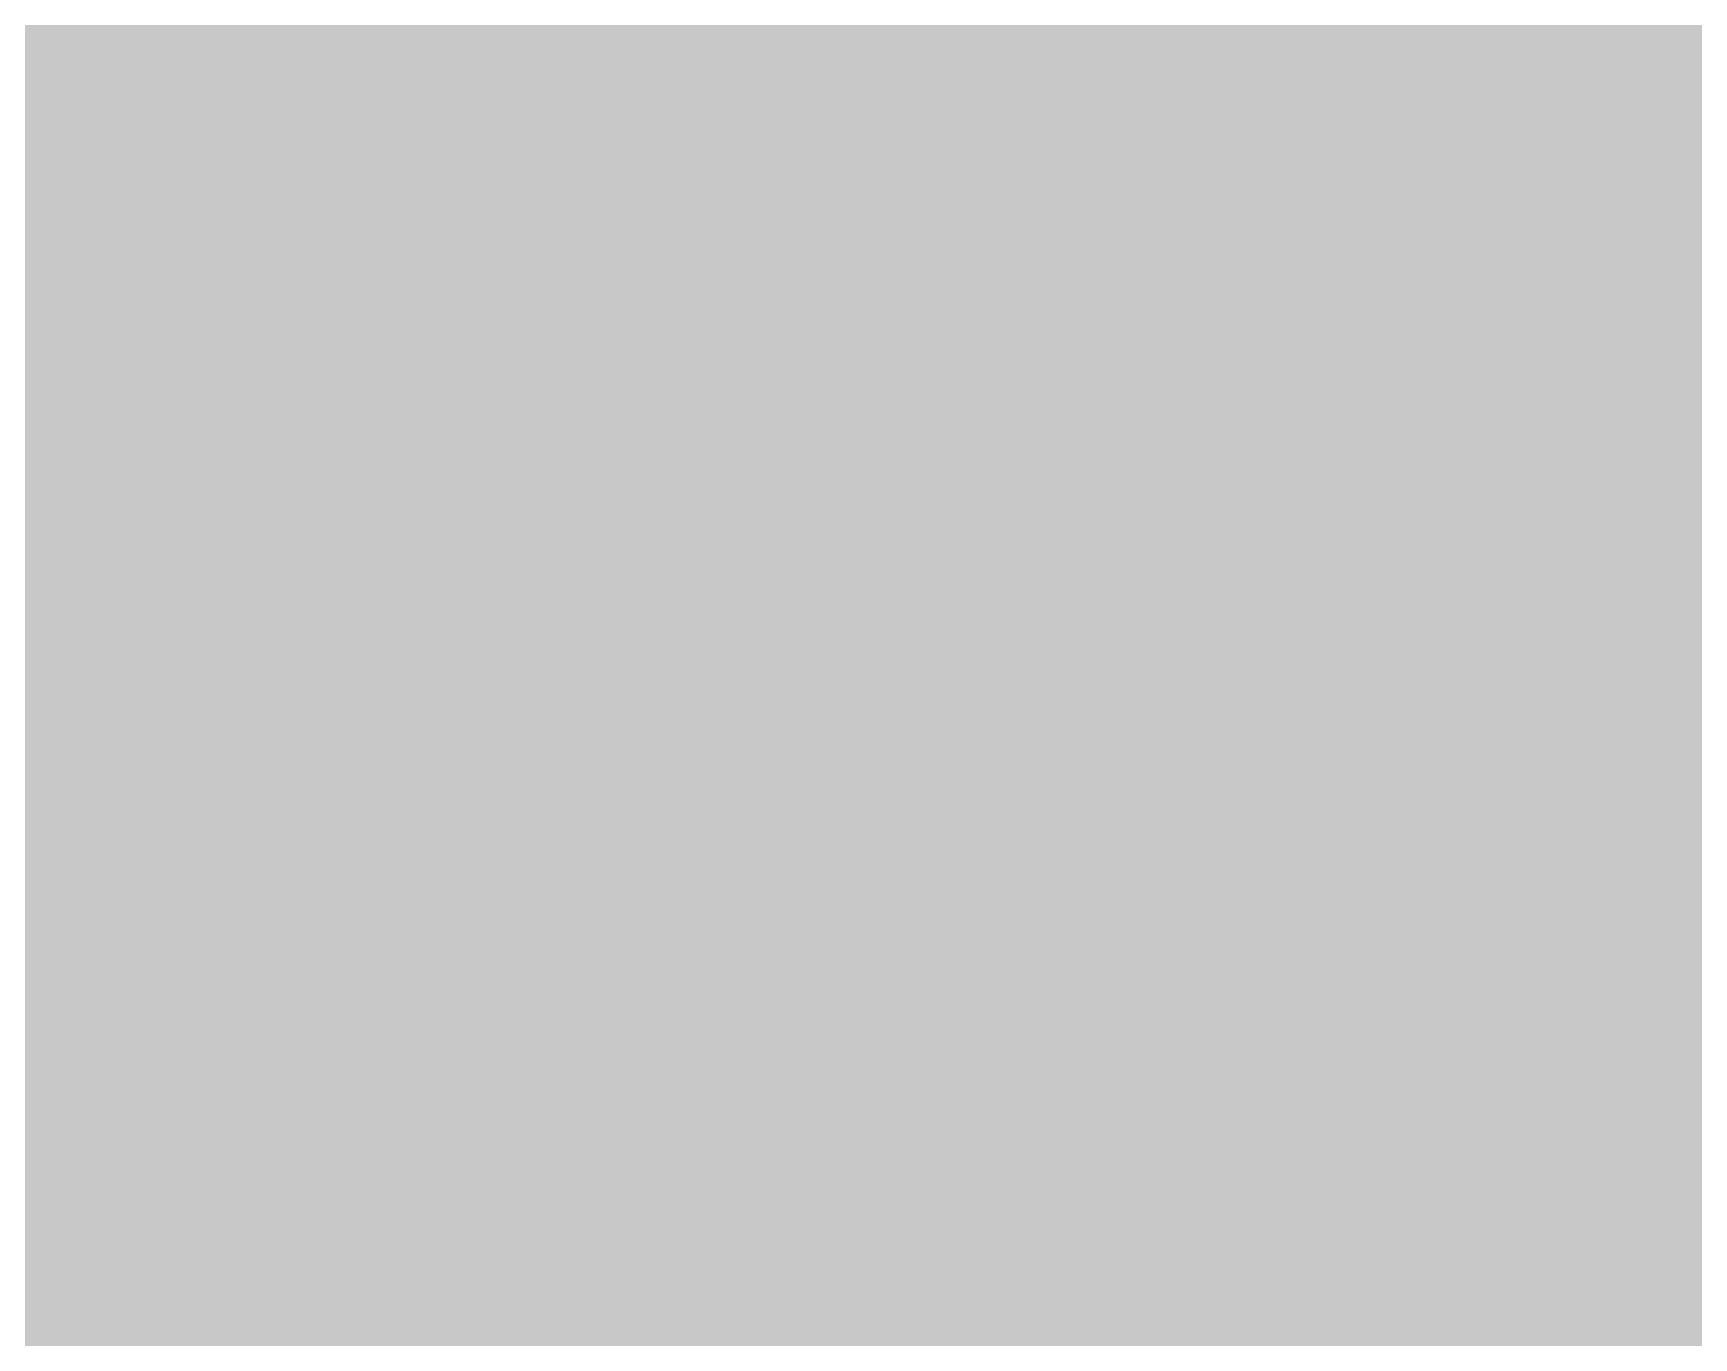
# Model space of a CAD drawing. Extents: x -121 to 151, y -197 to 34.
# Drawn here: x 10.309 to 14.601, y 3.363 to 6.733 of the extents above; entities that cross this region are included whole.
import ezdxf

# ---------------------------------------------------------------- set-up
doc = ezdxf.new("R2010")
doc.units = 0
for name, color, linetype in [('Bottom', 6, 'CONTINUOUS'), ('Bottom_Silk', 11, 'CONTINUOUS'), ('Top', 5, 'CONTINUOUS'), ('Top_Mask', 3, 'CONTINUOUS'), ('Top_Paste', 4, 'CONTINUOUS'), ('Top_Silk', 2, 'CONTINUOUS')]:
    doc.layers.add(name, color=color, linetype=linetype)

msp = doc.modelspace()

# ---------------------------------------------------------------- linework, layer by layer
at = {"layer": 'Bottom', "linetype": 'CONTINUOUS', "const_width": 0.635}
for points in [[(6.2049, 6.7642), (17.1606, 6.7642)], [(6.6811, 6.1325), (32.7082, 6.1325)], [(7.3062, 5.5008), (32.8074, 5.5008)], [(7.9412, 4.8692), (33.4226, 4.8692)], [(8.5762, 4.2375), (35.02, 4.2375)], [(9.2013, 3.6058), (33.2241, 3.6058)]]:
    msp.add_lwpolyline(points, dxfattribs=at)
at = {"layer": 'Bottom_Silk'}
for points in [[(10.5309, 6.742), (11.0643, 6.742), (10.5309, 6.7161), (11.0643, 6.7161)], [(11.318, 6.742), (12.1059, 6.742), (11.318, 6.7161), (12.1059, 6.7161)], [(13.1727, 6.742), (14.4932, 6.742), (13.1727, 6.7153), (14.4932, 6.7153)], [(10.5309, 6.7168), (11.0643, 6.7168), (10.5309, 6.6909), (11.0643, 6.6909)], [(11.318, 6.7168), (12.1059, 6.7168), (11.318, 6.6901), (12.1059, 6.6901)], [(13.1727, 6.7168), (14.4932, 6.7168), (13.1727, 6.6901), (14.4932, 6.6901)], [(10.5309, 6.6909), (11.0643, 6.6909), (10.5309, 6.665), (11.0643, 6.665)], [(10.5309, 6.6657), (11.0643, 6.6657), (10.5309, 6.6398), (11.0643, 6.6398)], [(11.318, 6.6909), (12.1059, 6.6909), (11.318, 6.665), (12.1059, 6.665)], [(11.318, 6.6657), (12.1059, 6.6657), (11.318, 6.6398), (12.1059, 6.6398)], [(13.1727, 6.6909), (14.4932, 6.6909), (13.1727, 6.665), (14.4932, 6.665)], [(13.1727, 6.6657), (14.4932, 6.6657), (13.1727, 6.639), (14.4932, 6.639)], [(9.9723, 6.6146), (10.3274, 6.6146), (9.9723, 6.5895), (10.3274, 6.5895)], [(10.5057, 6.6146), (11.1153, 6.6146), (10.5057, 6.5887), (11.1153, 6.5887)], [(10.5309, 6.6406), (11.0643, 6.6406), (10.5309, 6.6146), (11.0643, 6.6146)], [(11.2929, 6.6146), (12.1562, 6.6146), (11.2929, 6.5887), (12.1562, 6.5887)], [(11.318, 6.6406), (12.1059, 6.6406), (11.318, 6.6139), (12.1059, 6.6139)], [(13.1727, 6.6406), (14.4932, 6.6406), (13.1727, 6.6139), (14.4932, 6.6139)], [(13.223, 6.6146), (14.4932, 6.6146), (13.223, 6.5887), (14.4932, 6.5887)], [(9.4389, 6.5895), (10.5819, 6.5895), (9.4389, 6.5635), (10.5819, 6.5635)], [(10.7595, 6.5895), (11.3691, 6.5895), (10.7595, 6.5635), (11.3691, 6.5635)], [(11.5466, 6.5895), (11.9025, 6.5895), (11.5466, 6.5635), (11.9025, 6.5635)], [(12.08, 6.5895), (12.8679, 6.5895), (12.08, 6.5635), (12.8679, 6.5635)], [(13.4013, 6.5895), (14.4932, 6.5895), (13.4013, 6.5635), (14.4932, 6.5635)], [(9.4641, 6.5643), (10.556, 6.5643), (9.4641, 6.5376), (10.556, 6.5376)], [(9.4892, 6.5384), (10.5309, 6.5384), (9.4892, 6.5124), (10.5309, 6.5124)], [(10.7846, 6.5643), (11.3439, 6.5643), (10.7846, 6.5384), (11.3439, 6.5384)], [(10.8105, 6.5384), (11.318, 6.5384), (10.8105, 6.5132), (11.318, 6.5132)], [(11.5725, 6.5643), (11.8773, 6.5643), (11.5725, 6.5384), (11.8773, 6.5384)], [(11.5977, 6.5384), (11.8514, 6.5384), (11.5977, 6.5132), (11.8514, 6.5132)], [(12.08, 6.5643), (12.8931, 6.5643), (12.08, 6.5384), (12.8931, 6.5384)], [(12.1059, 6.5384), (12.9182, 6.5384), (12.1059, 6.5124), (12.9182, 6.5124)], [(13.4013, 6.5643), (14.4932, 6.5643), (13.4013, 6.5376), (14.4932, 6.5376)], [(13.4265, 6.5384), (14.4932, 6.5384), (13.4265, 6.5124), (14.4932, 6.5124)], [(9.4892, 6.5132), (10.5309, 6.5132), (9.4892, 6.4873), (10.5309, 6.4873)], [(9.4892, 6.488), (10.5309, 6.488), (9.4892, 6.4613), (10.5309, 6.4613)], [(10.8105, 6.5132), (11.318, 6.5132), (10.8105, 6.4873), (11.318, 6.4873)], [(10.8105, 6.488), (11.318, 6.488), (10.8105, 6.4621), (11.318, 6.4621)], [(11.5977, 6.5132), (11.8514, 6.5132), (11.5977, 6.488), (11.8514, 6.488)], [(11.5977, 6.488), (11.8514, 6.488), (11.5977, 6.4621), (11.8514, 6.4621)], [(12.1059, 6.5132), (12.9182, 6.5132), (12.1059, 6.4873), (12.9182, 6.4873)], [(12.1059, 6.488), (12.9182, 6.488), (12.1059, 6.4621), (12.9182, 6.4621)], [(13.4265, 6.5132), (14.4932, 6.5132), (13.4265, 6.4873), (14.4932, 6.4873)], [(13.4265, 6.488), (14.4932, 6.488), (13.4265, 6.4613), (14.4932, 6.4613)], [(9.4892, 6.4621), (10.5309, 6.4621), (9.4892, 6.4362), (10.5309, 6.4362)], [(9.4892, 6.4369), (10.5309, 6.4369), (9.4892, 6.411), (10.5309, 6.411)], [(10.8105, 6.4621), (11.318, 6.4621), (10.8105, 6.4369), (11.318, 6.4369)], [(10.8105, 6.4369), (11.318, 6.4369), (10.8105, 6.411), (11.318, 6.411)], [(11.5977, 6.4621), (11.8514, 6.4621), (11.5977, 6.4369), (11.8514, 6.4369)], [(11.5977, 6.4369), (11.8514, 6.4369), (11.5977, 6.4118), (11.8514, 6.4118)], [(12.1059, 6.4621), (12.9182, 6.4621), (12.1059, 6.4362), (12.9182, 6.4362)], [(12.1059, 6.4369), (12.9182, 6.4369), (12.1059, 6.411), (12.9182, 6.411)], [(13.4265, 6.4621), (14.4932, 6.4621), (13.4265, 6.4362), (14.4932, 6.4362)], [(13.4265, 6.4369), (14.4932, 6.4369), (13.4265, 6.411), (14.4932, 6.411)], [(9.4892, 6.4118), (10.5309, 6.4118), (9.4892, 6.3851), (10.5309, 6.3851)], [(10.8105, 6.4118), (11.318, 6.4118), (10.8105, 6.3859), (11.318, 6.3859)], [(11.5977, 6.4118), (11.8514, 6.4118), (11.5977, 6.3859), (11.8514, 6.3859)], [(12.1059, 6.4118), (12.9182, 6.4118), (12.1059, 6.3859), (12.9182, 6.3859)], [(13.4265, 6.4118), (14.4932, 6.4118), (13.4265, 6.3851), (14.4932, 6.3851)], [(9.4892, 6.3866), (10.5309, 6.3866), (9.4892, 6.3599), (10.5309, 6.3599)], [(9.5151, 6.3607), (10.556, 6.3607), (9.5151, 6.3348), (10.556, 6.3348)], [(10.7846, 6.3607), (11.3439, 6.3607), (10.7846, 6.3348), (11.3439, 6.3348)], [(10.8105, 6.3866), (11.318, 6.3866), (10.8105, 6.3607), (11.318, 6.3607)], [(11.5725, 6.3607), (11.8263, 6.3607), (11.5725, 6.3355), (11.8263, 6.3355)], [(11.5977, 6.3866), (11.8514, 6.3866), (11.5977, 6.3607), (11.8514, 6.3607)], [(12.1059, 6.3866), (12.9182, 6.3866), (12.1059, 6.3599), (12.9182, 6.3599)], [(12.1311, 6.3607), (12.9182, 6.3607), (12.1311, 6.3348), (12.9182, 6.3348)], [(13.4265, 6.3866), (14.4932, 6.3866), (13.4265, 6.3599), (14.4932, 6.3599)], [(13.4516, 6.3607), (14.4932, 6.3607), (13.4516, 6.3348), (14.4932, 6.3348)], [(9.5403, 6.3355), (10.5819, 6.3355), (9.5403, 6.3096), (10.5819, 6.3096)], [(10.5057, 6.3104), (10.8608, 6.3104), (10.5057, 6.2844), (10.8608, 6.2844)], [(10.7595, 6.3355), (11.3691, 6.3355), (10.7595, 6.3096), (11.3691, 6.3096)], [(11.2929, 6.3104), (11.6487, 6.3104), (11.2929, 6.2844), (11.6487, 6.2844)], [(11.5466, 6.3355), (11.8011, 6.3355), (11.5466, 6.3096), (11.8011, 6.3096)], [(12.1562, 6.3355), (12.9441, 6.3355), (12.1562, 6.3096), (12.9441, 6.3096)], [(12.3345, 6.3104), (12.6896, 6.3104), (12.3345, 6.2844), (12.6896, 6.2844)], [(12.8679, 6.3104), (13.1217, 6.3104), (12.8679, 6.2844), (13.1217, 6.2844)], [(13.4775, 6.3355), (14.4932, 6.3355), (13.4775, 6.3096), (14.4932, 6.3096)], [(13.9088, 6.3104), (14.4932, 6.3104), (13.9088, 6.2844), (14.4932, 6.2844)], [(10.5309, 6.2844), (10.8357, 6.2844), (10.5309, 6.2593), (10.8357, 6.2593)], [(11.2929, 6.2844), (11.6228, 6.2844), (11.2929, 6.2593), (11.6228, 6.2593)], [(12.3848, 6.2844), (12.6393, 6.2844), (12.3848, 6.2593), (12.6393, 6.2593)], [(12.9182, 6.2844), (13.1727, 6.2844), (12.9182, 6.2593), (13.1727, 6.2593)], [(13.9599, 6.2844), (14.4932, 6.2844), (13.9599, 6.2585), (14.4932, 6.2585)], [(10.5309, 6.2593), (10.8105, 6.2593), (10.5309, 6.2333), (10.8105, 6.2333)], [(10.5309, 6.2341), (10.8105, 6.2341), (10.5309, 6.2082), (10.8105, 6.2082)], [(11.318, 6.2593), (11.5977, 6.2593), (11.318, 6.2333), (11.5977, 6.2333)], [(11.318, 6.2341), (11.5977, 6.2341), (11.318, 6.2082), (11.5977, 6.2082)], [(12.3848, 6.2593), (12.6393, 6.2593), (12.3848, 6.2333), (12.6393, 6.2333)], [(12.3848, 6.2341), (12.6393, 6.2341), (12.3848, 6.2082), (12.6393, 6.2082)], [(12.9182, 6.2593), (13.1727, 6.2593), (12.9182, 6.2333), (13.1727, 6.2333)], [(12.9182, 6.2341), (13.1727, 6.2341), (12.9182, 6.2082), (13.1727, 6.2082)], [(13.9599, 6.2593), (14.4932, 6.2593), (13.9599, 6.2333), (14.4932, 6.2333)], [(13.9599, 6.2341), (14.4932, 6.2341), (13.9599, 6.2082), (14.4932, 6.2082)], [(10.5309, 6.2082), (10.8105, 6.2082), (10.5309, 6.183), (10.8105, 6.183)], [(10.5309, 6.183), (10.8105, 6.183), (10.5309, 6.1571), (10.8105, 6.1571)], [(11.318, 6.2082), (11.5977, 6.2082), (11.318, 6.183), (11.5977, 6.183)], [(11.318, 6.183), (11.5977, 6.183), (11.318, 6.1571), (11.5977, 6.1571)], [(12.3848, 6.2082), (12.6393, 6.2082), (12.3848, 6.183), (12.6393, 6.183)], [(12.3848, 6.183), (12.6393, 6.183), (12.3848, 6.1578), (12.6393, 6.1578)], [(12.9182, 6.2082), (13.1727, 6.2082), (12.9182, 6.183), (13.1727, 6.183)], [(12.9182, 6.183), (13.1727, 6.183), (12.9182, 6.1578), (13.1727, 6.1578)], [(13.9599, 6.2082), (14.4932, 6.2082), (13.9599, 6.183), (14.4932, 6.183)], [(13.9599, 6.183), (14.4932, 6.183), (13.9599, 6.1571), (14.4932, 6.1571)], [(10.5309, 6.1578), (10.8105, 6.1578), (10.5309, 6.1319), (10.8105, 6.1319)], [(11.318, 6.1578), (11.5977, 6.1578), (11.318, 6.1319), (11.5977, 6.1319)], [(12.3848, 6.1578), (12.6393, 6.1578), (12.3848, 6.1319), (12.6393, 6.1319)], [(12.9182, 6.1578), (13.1727, 6.1578), (12.9182, 6.1319), (13.1727, 6.1319)], [(13.9599, 6.1578), (14.4932, 6.1578), (13.9599, 6.1319), (14.4932, 6.1319)], [(10.5057, 6.1067), (10.8357, 6.1067), (10.5057, 6.0816), (10.8357, 6.0816)], [(10.5309, 6.1319), (10.8105, 6.1319), (10.5309, 6.1067), (10.8105, 6.1067)], [(11.2929, 6.1067), (11.5725, 6.1067), (11.2929, 6.0816), (11.5725, 6.0816)], [(11.318, 6.1319), (11.5977, 6.1319), (11.318, 6.1067), (11.5977, 6.1067)], [(12.3597, 6.1067), (12.6645, 6.1067), (12.3597, 6.0816), (12.6645, 6.0816)], [(12.3848, 6.1319), (12.6393, 6.1319), (12.3848, 6.1067), (12.6393, 6.1067)], [(12.8931, 6.1067), (13.1979, 6.1067), (12.8931, 6.0816), (13.1979, 6.0816)], [(12.9182, 6.1319), (13.1727, 6.1319), (12.9182, 6.1067), (13.1727, 6.1067)], [(13.9347, 6.1067), (14.4932, 6.1067), (13.9347, 6.0808), (14.4932, 6.0808)], [(13.9599, 6.1319), (14.4932, 6.1319), (13.9599, 6.1067), (14.4932, 6.1067)], [(10.3274, 6.0564), (10.5819, 6.0564), (10.3274, 6.0305), (10.5819, 6.0305)], [(10.5057, 6.0816), (10.8357, 6.0816), (10.5057, 6.0556), (10.8357, 6.0556)], [(10.7595, 6.0564), (11.3691, 6.0564), (10.7595, 6.0305), (11.3691, 6.0305)], [(11.2929, 6.0816), (11.5466, 6.0816), (11.2929, 6.0556), (11.5466, 6.0556)], [(11.9025, 6.0564), (14.4932, 6.0564), (11.9025, 6.029), (14.4932, 6.029)], [(12.3345, 6.0816), (12.6896, 6.0816), (12.3345, 6.0556), (12.6896, 6.0556)], [(12.8679, 6.0816), (13.223, 6.0816), (12.8679, 6.0556), (13.223, 6.0556)], [(13.9088, 6.0816), (14.4932, 6.0816), (13.9088, 6.0556), (14.4932, 6.0556)], [(10.3023, 6.0305), (10.556, 6.0305), (10.3023, 6.0053), (10.556, 6.0053)], [(10.7846, 6.0305), (11.3439, 6.0305), (10.7846, 6.0045), (11.3439, 6.0045)], [(11.8773, 6.0305), (14.4932, 6.0305), (11.8773, 6.003), (14.4932, 6.003)], [(10.2771, 6.0053), (10.5309, 6.0053), (10.2771, 5.9794), (10.5309, 5.9794)], [(10.2771, 5.9801), (10.5309, 5.9801), (10.2771, 5.9542), (10.5309, 5.9542)], [(10.8105, 6.0053), (11.318, 6.0053), (10.8105, 5.9794), (11.318, 5.9794)], [(10.8105, 5.9801), (11.318, 5.9801), (10.8105, 5.9542), (11.318, 5.9542)], [(11.8514, 6.0053), (14.4932, 6.0053), (11.8514, 5.9779), (14.4932, 5.9779)], [(11.8514, 5.9801), (14.4932, 5.9801), (11.8514, 5.9527), (14.4932, 5.9527)], [(10.2771, 5.9542), (10.5309, 5.9542), (10.2771, 5.929), (10.5309, 5.929)], [(10.2771, 5.929), (10.5309, 5.929), (10.2771, 5.9031), (10.5309, 5.9031)], [(10.8105, 5.9542), (11.318, 5.9542), (10.8105, 5.9283), (11.318, 5.9283)], [(10.8105, 5.929), (11.318, 5.929), (10.8105, 5.9031), (11.318, 5.9031)], [(11.8514, 5.9542), (14.4932, 5.9542), (11.8514, 5.9268), (14.4932, 5.9268)], [(11.8514, 5.929), (14.4932, 5.929), (11.8514, 5.9016), (14.4932, 5.9016)], [(10.2771, 5.9039), (10.5309, 5.9039), (10.2771, 5.878), (10.5309, 5.878)], [(10.8105, 5.9039), (11.318, 5.9039), (10.8105, 5.878), (11.318, 5.878)], [(11.8514, 5.9039), (14.4932, 5.9039), (11.8514, 5.8764), (14.4932, 5.8764)], [(10.2771, 5.878), (10.5309, 5.878), (10.2771, 5.8528), (10.5309, 5.8528)], [(10.2771, 5.8528), (10.5309, 5.8528), (10.2771, 5.8276), (10.5309, 5.8276)], [(10.8105, 5.878), (11.318, 5.878), (10.8105, 5.8528), (11.318, 5.8528)], [(10.8357, 5.8528), (11.318, 5.8528), (10.8357, 5.8269), (11.318, 5.8269)], [(11.8514, 5.878), (14.4932, 5.878), (11.8514, 5.8505), (14.4932, 5.8505)], [(11.8514, 5.8528), (14.4932, 5.8528), (11.8514, 5.8253), (14.4932, 5.8253)], [(10.3274, 5.8276), (10.5057, 5.8276), (10.3274, 5.8017), (10.5057, 5.8017)], [(10.8608, 5.8276), (11.318, 5.8276), (10.8608, 5.8017), (11.318, 5.8017)], [(11.0132, 5.8017), (11.318, 5.8017), (11.0132, 5.7765), (11.318, 5.7765)], [(11.8514, 5.8276), (14.4932, 5.8276), (11.8514, 5.8002), (14.4932, 5.8002)], [(11.8514, 5.8017), (12.1562, 5.8017), (11.8514, 5.7765), (12.1562, 5.7765)], [(13.9088, 5.8017), (14.4932, 5.8017), (13.9088, 5.7765), (14.4932, 5.7765)], [(11.0391, 5.7765), (11.318, 5.7765), (11.0391, 5.7514), (11.318, 5.7514)], [(11.0643, 5.7514), (11.318, 5.7514), (11.0643, 5.7254), (11.318, 5.7254)], [(11.8514, 5.7765), (12.1311, 5.7765), (11.8514, 5.7514), (12.1311, 5.7514)], [(11.8514, 5.7514), (12.1059, 5.7514), (11.8514, 5.7254), (12.1059, 5.7254)], [(13.9347, 5.7765), (14.4932, 5.7765), (13.9347, 5.7506), (14.4932, 5.7506)], [(13.9599, 5.7514), (14.4932, 5.7514), (13.9599, 5.7254), (14.4932, 5.7254)], [(11.0643, 5.7262), (11.318, 5.7262), (11.0643, 5.7003), (11.318, 5.7003)], [(11.8514, 5.7262), (12.1059, 5.7262), (11.8514, 5.7003), (12.1059, 5.7003)], [(13.9599, 5.7262), (14.4932, 5.7262), (13.9599, 5.7003), (14.4932, 5.7003)], [(11.0643, 5.7003), (11.318, 5.7003), (11.0643, 5.6751), (11.318, 5.6751)], [(11.0643, 5.6751), (11.318, 5.6751), (11.0643, 5.6492), (11.318, 5.6492)], [(11.8514, 5.7003), (12.1059, 5.7003), (11.8514, 5.6751), (12.1059, 5.6751)], [(11.8514, 5.6751), (12.1059, 5.6751), (11.8514, 5.6492), (12.1059, 5.6492)], [(13.9599, 5.7003), (14.4932, 5.7003), (13.9599, 5.6743), (14.4932, 5.6743)], [(13.9599, 5.6751), (14.4932, 5.6751), (13.9599, 5.6492), (14.4932, 5.6492)], [(11.0643, 5.6499), (11.318, 5.6499), (11.0643, 5.624), (11.318, 5.624)], [(11.0643, 5.624), (11.318, 5.624), (11.0643, 5.5988), (11.318, 5.5988)], [(11.8514, 5.6499), (12.1059, 5.6499), (11.8514, 5.624), (12.1059, 5.624)], [(11.8514, 5.624), (12.1059, 5.624), (11.8514, 5.5988), (12.1059, 5.5988)], [(13.9599, 5.6499), (14.4932, 5.6499), (13.9599, 5.624), (14.4932, 5.624)], [(13.9599, 5.624), (14.4932, 5.624), (13.9599, 5.5981), (14.4932, 5.5981)], [(11.0643, 5.5988), (11.318, 5.5988), (11.0643, 5.5729), (11.318, 5.5729)], [(11.8514, 5.5988), (12.1059, 5.5988), (11.8514, 5.5729), (12.1059, 5.5729)], [(13.9599, 5.5988), (14.4932, 5.5988), (13.9599, 5.5729), (14.4932, 5.5729)], [(11.0894, 5.5737), (11.3439, 5.5737), (11.0894, 5.5477), (11.3439, 5.5477)], [(11.1153, 5.5477), (11.3691, 5.5477), (11.1153, 5.5226), (11.3691, 5.5226)], [(11.8011, 5.5477), (12.1059, 5.5477), (11.8011, 5.5226), (12.1059, 5.5226)], [(11.8263, 5.5737), (12.1059, 5.5737), (11.8263, 5.5477), (12.1059, 5.5477)], [(13.9599, 5.5737), (14.4932, 5.5737), (13.9599, 5.5477), (14.4932, 5.5477)], [(13.9599, 5.5477), (14.4932, 5.5477), (13.9599, 5.5226), (14.4932, 5.5226)], [(10.5309, 5.4974), (10.8105, 5.4974), (10.5309, 5.4715), (10.8105, 5.4715)], [(10.5819, 5.5226), (10.7595, 5.5226), (10.5819, 5.4974), (10.7595, 5.4974)], [(11.2677, 5.5226), (12.1059, 5.5226), (11.2677, 5.4967), (12.1059, 5.4967)], [(11.2929, 5.4974), (12.1059, 5.4974), (11.2929, 5.4715), (12.1059, 5.4715)], [(12.4107, 5.4974), (13.6802, 5.4974), (12.4107, 5.4707), (13.6802, 5.4707)], [(12.4359, 5.5226), (13.6551, 5.5226), (12.4359, 5.4967), (13.6551, 5.4967)], [(13.9599, 5.5226), (14.4932, 5.5226), (13.9599, 5.4967), (14.4932, 5.4967)], [(13.9599, 5.4974), (14.4932, 5.4974), (13.9599, 5.4715), (14.4932, 5.4715)], [(10.5309, 5.4722), (10.8105, 5.4722), (10.5309, 5.4463), (10.8105, 5.4463)], [(11.318, 5.4722), (12.1059, 5.4722), (11.318, 5.4456), (12.1059, 5.4456)], [(12.3848, 5.4722), (13.7061, 5.4722), (12.3848, 5.4456), (13.7061, 5.4456)], [(13.9599, 5.4722), (14.4932, 5.4722), (13.9599, 5.4463), (14.4932, 5.4463)], [(10.5309, 5.4463), (10.8105, 5.4463), (10.5309, 5.4212), (10.8105, 5.4212)], [(10.5309, 5.4212), (10.8105, 5.4212), (10.5309, 5.3952), (10.8105, 5.3952)], [(11.318, 5.4463), (12.1059, 5.4463), (11.318, 5.4204), (12.1059, 5.4204)], [(11.318, 5.4212), (12.1059, 5.4212), (11.318, 5.3952), (12.1059, 5.3952)], [(12.3848, 5.4463), (13.7061, 5.4463), (12.3848, 5.4204), (13.7061, 5.4204)], [(12.3848, 5.4212), (13.7061, 5.4212), (12.3848, 5.3945), (13.7061, 5.3945)], [(13.9599, 5.4463), (14.4932, 5.4463), (13.9599, 5.4204), (14.4932, 5.4204)], [(13.9599, 5.4212), (14.4932, 5.4212), (13.9599, 5.3952), (14.4932, 5.3952)], [(10.5309, 5.396), (10.8105, 5.396), (10.5309, 5.3701), (10.8105, 5.3701)], [(10.5309, 5.3701), (10.8105, 5.3701), (10.5309, 5.3449), (10.8105, 5.3449)], [(11.318, 5.396), (12.1059, 5.396), (11.318, 5.3693), (12.1059, 5.3693)], [(11.318, 5.3701), (12.1059, 5.3701), (11.318, 5.3441), (12.1059, 5.3441)], [(12.3848, 5.396), (13.7061, 5.396), (12.3848, 5.3693), (13.7061, 5.3693)], [(12.3848, 5.3701), (13.7061, 5.3701), (12.3848, 5.3441), (13.7061, 5.3441)], [(13.9599, 5.396), (14.4932, 5.396), (13.9599, 5.3701), (14.4932, 5.3701)], [(13.9599, 5.3701), (14.4932, 5.3701), (13.9599, 5.3441), (14.4932, 5.3441)], [(10.5309, 5.3449), (10.8105, 5.3449), (10.5309, 5.319), (10.8105, 5.319)], [(11.318, 5.3449), (12.1059, 5.3449), (11.318, 5.319), (12.1059, 5.319)], [(12.3848, 5.3449), (13.7061, 5.3449), (12.3848, 5.3182), (13.7061, 5.3182)], [(13.9599, 5.3449), (14.4932, 5.3449), (13.9599, 5.319), (14.4932, 5.319)], [(10.5309, 5.3197), (10.8357, 5.3197), (10.5309, 5.2938), (10.8357, 5.2938)], [(10.5819, 5.2938), (10.8608, 5.2938), (10.5819, 5.2686), (10.8608, 5.2686)], [(11.2929, 5.2938), (12.1059, 5.2938), (11.2929, 5.2679), (12.1059, 5.2679)], [(11.318, 5.3197), (12.1059, 5.3197), (11.318, 5.2938), (12.1059, 5.2938)], [(12.3848, 5.3197), (13.7061, 5.3197), (12.3848, 5.293), (13.7061, 5.293)], [(12.3848, 5.2938), (13.7061, 5.2938), (12.3848, 5.2679), (13.7061, 5.2679)], [(13.9599, 5.3197), (14.4932, 5.3197), (13.9599, 5.2938), (14.4932, 5.2938)], [(13.9599, 5.2938), (14.4932, 5.2938), (13.9599, 5.2679), (14.4932, 5.2679)], [(10.7595, 5.2686), (11.3691, 5.2686), (10.7595, 5.2427), (11.3691, 5.2427)], [(10.7846, 5.2435), (11.3439, 5.2435), (10.7846, 5.2175), (11.3439, 5.2175)], [(11.8011, 5.2686), (12.1059, 5.2686), (11.8011, 5.2427), (12.1059, 5.2427)], [(11.8263, 5.2435), (12.1059, 5.2435), (11.8263, 5.2175), (12.1059, 5.2175)], [(12.3848, 5.2686), (12.6896, 5.2686), (12.3848, 5.2427), (12.6896, 5.2427)], [(12.3848, 5.2435), (12.6645, 5.2435), (12.3848, 5.2175), (12.6645, 5.2175)], [(13.4013, 5.2686), (13.7061, 5.2686), (13.4013, 5.2427), (13.7061, 5.2427)], [(13.4013, 5.2435), (13.7061, 5.2435), (13.4013, 5.2175), (13.7061, 5.2175)], [(13.9599, 5.2686), (14.4932, 5.2686), (13.9599, 5.2427), (14.4932, 5.2427)], [(13.9599, 5.2435), (14.4932, 5.2435), (13.9599, 5.2175), (14.4932, 5.2175)], [(10.8105, 5.2175), (11.318, 5.2175), (10.8105, 5.1924), (11.318, 5.1924)], [(10.8105, 5.1924), (11.318, 5.1924), (10.8105, 5.1664), (11.318, 5.1664)], [(11.8514, 5.2175), (12.1059, 5.2175), (11.8514, 5.1924), (12.1059, 5.1924)], [(11.8514, 5.1924), (12.1059, 5.1924), (11.8514, 5.1672), (12.1059, 5.1672)], [(12.3848, 5.2175), (12.6393, 5.2175), (12.3848, 5.1924), (12.6393, 5.1924)], [(12.3848, 5.1924), (12.6393, 5.1924), (12.3848, 5.1672), (12.6393, 5.1672)], [(13.4265, 5.2175), (13.7061, 5.2175), (13.4265, 5.1924), (13.7061, 5.1924)], [(13.4265, 5.1924), (13.7061, 5.1924), (13.4265, 5.1672), (13.7061, 5.1672)], [(13.9599, 5.2175), (14.4932, 5.2175), (13.9599, 5.1924), (14.4932, 5.1924)], [(13.9599, 5.1924), (14.4932, 5.1924), (13.9599, 5.1664), (14.4932, 5.1664)], [(10.8105, 5.1672), (11.318, 5.1672), (10.8105, 5.1413), (11.318, 5.1413)], [(11.8514, 5.1672), (12.1059, 5.1672), (11.8514, 5.1413), (12.1059, 5.1413)], [(12.3848, 5.1672), (12.6393, 5.1672), (12.3848, 5.1413), (12.6393, 5.1413)], [(13.4265, 5.1672), (13.7061, 5.1672), (13.4265, 5.1413), (13.7061, 5.1413)], [(13.9599, 5.1672), (14.4932, 5.1672), (13.9599, 5.1413), (14.4932, 5.1413)], [(10.8105, 5.142), (11.318, 5.142), (10.8105, 5.1161), (11.318, 5.1161)], [(10.8105, 5.1161), (11.318, 5.1161), (10.8105, 5.0902), (11.318, 5.0902)], [(11.8514, 5.142), (12.1059, 5.142), (11.8514, 5.1161), (12.1059, 5.1161)], [(11.8514, 5.1161), (12.1059, 5.1161), (11.8514, 5.0909), (12.1059, 5.0909)], [(12.3848, 5.142), (12.6393, 5.142), (12.3848, 5.1161), (12.6393, 5.1161)], [(12.3848, 5.1161), (12.6393, 5.1161), (12.3848, 5.0909), (12.6393, 5.0909)], [(13.4265, 5.142), (13.7061, 5.142), (13.4265, 5.1161), (13.7061, 5.1161)], [(13.4265, 5.1161), (13.7061, 5.1161), (13.4265, 5.0909), (13.7061, 5.0909)], [(13.9599, 5.142), (14.4932, 5.142), (13.9599, 5.1161), (14.4932, 5.1161)], [(13.9599, 5.1161), (14.4932, 5.1161), (13.9599, 5.0902), (14.4932, 5.0902)], [(10.8105, 5.0909), (11.318, 5.0909), (10.8105, 5.065), (11.318, 5.065)], [(10.8105, 5.0658), (11.318, 5.0658), (10.8105, 5.0398), (11.318, 5.0398)], [(11.8514, 5.0909), (12.1059, 5.0909), (11.8514, 5.065), (12.1059, 5.065)], [(11.8514, 5.0658), (12.1059, 5.0658), (11.8514, 5.0398), (12.1059, 5.0398)], [(12.3848, 5.0909), (12.6393, 5.0909), (12.3848, 5.065), (12.6393, 5.065)], [(12.3848, 5.0658), (12.6393, 5.0658), (12.3848, 5.0398), (12.6393, 5.0398)], [(13.4265, 5.0909), (13.7061, 5.0909), (13.4265, 5.065), (13.7061, 5.065)], [(13.4265, 5.0658), (13.7061, 5.0658), (13.4265, 5.0398), (13.7061, 5.0398)], [(13.9599, 5.0909), (14.4932, 5.0909), (13.9599, 5.065), (14.4932, 5.065)], [(13.9599, 5.0658), (14.4932, 5.0658), (13.9599, 5.0398), (14.4932, 5.0398)], [(10.7846, 5.0398), (11.318, 5.0398), (10.7846, 5.0139), (11.318, 5.0139)], [(11.8263, 5.0398), (12.1059, 5.0398), (11.8263, 5.0147), (12.1059, 5.0147)], [(12.3848, 5.0398), (12.6393, 5.0398), (12.3848, 5.0147), (12.6393, 5.0147)], [(13.4265, 5.0398), (13.7061, 5.0398), (13.4265, 5.0147), (13.7061, 5.0147)], [(13.9599, 5.0398), (14.4932, 5.0398), (13.9599, 5.0139), (14.4932, 5.0139)], [(10.5819, 4.9895), (11.318, 4.9895), (10.5819, 4.9636), (11.318, 4.9636)], [(10.7595, 5.0147), (11.318, 5.0147), (10.7595, 4.9888), (11.318, 4.9888)], [(11.6487, 4.9895), (12.1059, 4.9895), (11.6487, 4.9636), (12.1059, 4.9636)], [(11.8011, 5.0147), (12.1059, 5.0147), (11.8011, 4.9888), (12.1059, 4.9888)], [(12.3848, 5.0147), (12.6393, 5.0147), (12.3848, 4.9888), (12.6393, 4.9888)], [(12.3848, 4.9895), (12.6393, 4.9895), (12.3848, 4.9636), (12.6393, 4.9636)], [(13.4265, 5.0147), (13.7061, 5.0147), (13.4265, 4.9888), (13.7061, 4.9888)], [(13.4265, 4.9895), (13.7061, 4.9895), (13.4265, 4.9636), (13.7061, 4.9636)], [(13.9599, 5.0147), (14.4932, 5.0147), (13.9599, 4.9888), (14.4932, 4.9888)], [(13.9599, 4.9895), (14.4932, 4.9895), (13.9599, 4.9636), (14.4932, 4.9636)], [(10.5309, 4.9636), (11.318, 4.9636), (10.5309, 4.9377), (11.318, 4.9377)], [(10.5309, 4.9384), (11.318, 4.9384), (10.5309, 4.9125), (11.318, 4.9125)], [(11.5977, 4.9384), (12.1059, 4.9384), (11.5977, 4.9125), (12.1059, 4.9125)], [(11.6228, 4.9636), (12.1059, 4.9636), (11.6228, 4.9384), (12.1059, 4.9384)], [(12.3848, 4.9636), (12.6393, 4.9636), (12.3848, 4.9384), (12.6393, 4.9384)], [(12.3848, 4.9384), (12.6393, 4.9384), (12.3848, 4.9125), (12.6393, 4.9125)], [(13.4265, 4.9636), (13.7061, 4.9636), (13.4265, 4.9384), (13.7061, 4.9384)], [(13.4265, 4.9384), (13.7061, 4.9384), (13.4265, 4.9125), (13.7061, 4.9125)], [(13.9599, 4.9636), (14.4932, 4.9636), (13.9599, 4.9384), (14.4932, 4.9384)], [(13.9599, 4.9384), (14.4932, 4.9384), (13.9599, 4.9125), (14.4932, 4.9125)], [(10.5309, 4.9133), (11.318, 4.9133), (10.5309, 4.8873), (11.318, 4.8873)], [(11.5977, 4.9133), (12.1059, 4.9133), (11.5977, 4.8873), (12.1059, 4.8873)], [(12.3848, 4.9133), (12.6393, 4.9133), (12.3848, 4.8873), (12.6393, 4.8873)], [(13.4265, 4.9133), (13.7061, 4.9133), (13.4265, 4.8873), (13.7061, 4.8873)], [(13.9599, 4.9133), (14.4932, 4.9133), (13.9599, 4.8873), (14.4932, 4.8873)], [(10.5309, 4.8873), (11.318, 4.8873), (10.5309, 4.8614), (11.318, 4.8614)], [(10.5309, 4.8622), (11.318, 4.8622), (10.5309, 4.8362), (11.318, 4.8362)], [(11.5977, 4.8873), (12.1059, 4.8873), (11.5977, 4.8622), (12.1059, 4.8622)], [(11.5977, 4.8622), (12.1059, 4.8622), (11.5977, 4.8362), (12.1059, 4.8362)], [(12.3848, 4.8873), (12.6393, 4.8873), (12.3848, 4.8622), (12.6393, 4.8622)], [(12.3848, 4.8622), (12.6393, 4.8622), (12.3848, 4.837), (12.6393, 4.837)], [(13.4265, 4.8873), (13.7061, 4.8873), (13.4265, 4.8622), (13.7061, 4.8622)], [(13.4265, 4.8622), (13.7061, 4.8622), (13.4265, 4.837), (13.7061, 4.837)], [(13.9599, 4.8873), (14.4932, 4.8873), (13.9599, 4.8622), (14.4932, 4.8622)], [(13.9599, 4.8622), (14.4932, 4.8622), (13.9599, 4.8362), (14.4932, 4.8362)], [(10.5309, 4.837), (11.318, 4.837), (10.5309, 4.8111), (11.318, 4.8111)], [(10.5309, 4.8118), (11.318, 4.8118), (10.5309, 4.7851), (11.318, 4.7851)], [(11.5977, 4.837), (12.1059, 4.837), (11.5977, 4.8111), (12.1059, 4.8111)], [(11.5977, 4.8118), (12.1059, 4.8118), (11.5977, 4.7859), (12.1059, 4.7859)], [(12.3848, 4.837), (12.6393, 4.837), (12.3848, 4.8111), (12.6393, 4.8111)], [(12.3848, 4.8118), (12.6393, 4.8118), (12.3848, 4.7859), (12.6393, 4.7859)], [(13.4265, 4.837), (13.7061, 4.837), (13.4265, 4.8111), (13.7061, 4.8111)], [(13.4265, 4.8118), (13.7061, 4.8118), (13.4265, 4.7859), (13.7061, 4.7859)], [(13.9599, 4.837), (14.4932, 4.837), (13.9599, 4.8111), (14.4932, 4.8111)], [(13.9599, 4.8118), (14.4932, 4.8118), (13.9599, 4.7859), (14.4932, 4.7859)], [(10.5057, 4.7859), (11.2929, 4.7859), (10.5057, 4.76), (11.2929, 4.76)], [(11.5977, 4.7859), (12.1059, 4.7859), (11.5977, 4.76), (12.1059, 4.76)], [(12.3848, 4.7859), (12.6393, 4.7859), (12.3848, 4.7607), (12.6393, 4.7607)], [(13.4265, 4.7859), (13.7061, 4.7859), (13.4265, 4.7607), (13.7061, 4.7607)], [(13.9599, 4.7859), (14.4932, 4.7859), (13.9599, 4.76), (14.4932, 4.76)], [(10.0485, 4.7356), (11.1153, 4.7356), (10.0485, 4.7089), (11.1153, 4.7089)], [(10.5057, 4.7607), (11.2929, 4.7607), (10.5057, 4.7348), (11.2929, 4.7348)], [(11.5977, 4.7607), (12.1059, 4.7607), (11.5977, 4.7348), (12.1059, 4.7348)], [(11.5977, 4.7356), (12.1059, 4.7356), (11.5977, 4.7096), (12.1059, 4.7096)], [(12.3848, 4.7607), (12.6393, 4.7607), (12.3848, 4.7348), (12.6393, 4.7348)], [(12.3848, 4.7356), (12.6393, 4.7356), (12.3848, 4.7096), (12.6393, 4.7096)], [(13.4265, 4.7607), (13.7061, 4.7607), (13.4265, 4.7348), (13.7061, 4.7348)], [(13.4265, 4.7356), (13.7061, 4.7356), (13.4265, 4.7096), (13.7061, 4.7096)], [(13.9599, 4.7607), (14.4932, 4.7607), (13.9599, 4.7348), (14.4932, 4.7348)], [(13.9599, 4.7356), (14.4932, 4.7356), (13.9599, 4.7096), (14.4932, 4.7096)], [(10.0226, 4.6845), (11.0643, 4.6845), (10.0226, 4.6585), (11.0643, 4.6585)], [(10.0485, 4.7096), (11.0894, 4.7096), (10.0485, 4.6837), (11.0894, 4.6837)], [(11.5977, 4.7096), (12.1059, 4.7096), (11.5977, 4.6837), (12.1059, 4.6837)], [(11.5977, 4.6845), (12.1059, 4.6845), (11.5977, 4.6585), (12.1059, 4.6585)], [(12.3848, 4.7096), (12.6393, 4.7096), (12.3848, 4.6845), (12.6393, 4.6845)], [(12.3848, 4.6845), (12.6393, 4.6845), (12.3848, 4.6585), (12.6393, 4.6585)], [(13.4265, 4.7096), (13.7061, 4.7096), (13.4265, 4.6845), (13.7061, 4.6845)], [(13.4265, 4.6845), (13.7061, 4.6845), (13.4265, 4.6585), (13.7061, 4.6585)], [(13.9599, 4.7096), (14.4932, 4.7096), (13.9599, 4.6837), (14.4932, 4.6837)], [(13.9599, 4.6845), (14.4932, 4.6845), (13.9599, 4.6585), (14.4932, 4.6585)], [(10.0226, 4.6593), (11.0643, 4.6593), (10.0226, 4.6326), (11.0643, 4.6326)], [(11.5977, 4.6593), (12.1059, 4.6593), (11.5977, 4.6334), (12.1059, 4.6334)], [(12.3848, 4.6593), (12.6393, 4.6593), (12.3848, 4.6334), (12.6393, 4.6334)], [(13.4265, 4.6593), (13.7061, 4.6593), (13.4265, 4.6334), (13.7061, 4.6334)], [(13.9599, 4.6593), (14.4932, 4.6593), (13.9599, 4.6334), (14.4932, 4.6334)], [(10.0226, 4.6334), (11.0643, 4.6334), (10.0226, 4.6075), (11.0643, 4.6075)], [(10.0226, 4.6082), (11.0643, 4.6082), (10.0226, 4.5823), (11.0643, 4.5823)], [(11.5977, 4.6334), (12.1059, 4.6334), (11.5977, 4.6082), (12.1059, 4.6082)], [(11.5977, 4.6082), (12.1059, 4.6082), (11.5977, 4.5823), (12.1059, 4.5823)], [(12.3848, 4.6334), (12.6393, 4.6334), (12.3848, 4.6082), (12.6393, 4.6082)], [(12.3848, 4.6082), (12.6393, 4.6082), (12.3848, 4.5823), (12.6393, 4.5823)], [(13.4265, 4.6334), (13.7061, 4.6334), (13.4265, 4.6082), (13.7061, 4.6082)], [(13.4265, 4.6082), (13.7061, 4.6082), (13.4265, 4.5823), (13.7061, 4.5823)], [(13.9599, 4.6334), (14.4932, 4.6334), (13.9599, 4.6082), (14.4932, 4.6082)], [(13.9599, 4.6082), (14.4932, 4.6082), (13.9599, 4.5823), (14.4932, 4.5823)], [(10.0226, 4.583), (11.0643, 4.583), (10.0226, 4.5564), (11.0643, 4.5564)], [(10.0226, 4.5571), (11.0643, 4.5571), (10.0226, 4.5312), (11.0643, 4.5312)], [(11.5977, 4.583), (12.1059, 4.583), (11.5977, 4.5571), (12.1059, 4.5571)], [(11.5977, 4.5571), (12.1059, 4.5571), (11.5977, 4.532), (12.1059, 4.532)], [(12.3848, 4.583), (12.6393, 4.583), (12.3848, 4.5571), (12.6393, 4.5571)], [(12.3848, 4.5571), (12.6393, 4.5571), (12.3848, 4.532), (12.6393, 4.532)], [(13.4265, 4.583), (13.7061, 4.583), (13.4265, 4.5571), (13.7061, 4.5571)], [(13.4265, 4.5571), (13.7061, 4.5571), (13.4265, 4.532), (13.7061, 4.532)], [(13.9599, 4.583), (14.4932, 4.583), (13.9599, 4.5571), (14.4932, 4.5571)], [(13.9599, 4.5571), (14.4932, 4.5571), (13.9599, 4.532), (14.4932, 4.532)], [(9.9723, 4.5068), (11.0643, 4.5068), (9.9723, 4.4801), (11.0643, 4.4801)], [(10.0226, 4.532), (11.0643, 4.532), (10.0226, 4.506), (11.0643, 4.506)], [(11.5977, 4.532), (12.1059, 4.532), (11.5977, 4.506), (12.1059, 4.506)], [(11.5977, 4.5068), (12.1059, 4.5068), (11.5977, 4.4809), (12.1059, 4.4809)], [(12.3848, 4.532), (12.6393, 4.532), (12.3848, 4.5068), (12.6393, 4.5068)], [(12.3848, 4.5068), (12.6896, 4.5068), (12.3848, 4.4809), (12.6896, 4.4809)], [(13.4013, 4.5068), (13.7061, 4.5068), (13.4013, 4.4809), (13.7061, 4.4809)], [(13.4265, 4.532), (13.7061, 4.532), (13.4265, 4.5068), (13.7061, 4.5068)], [(13.9599, 4.532), (14.4932, 4.532), (13.9599, 4.506), (14.4932, 4.506)], [(13.9599, 4.5068), (14.4932, 4.5068), (13.9599, 4.4809), (14.4932, 4.4809)], [(10.2261, 4.4816), (10.5819, 4.4816), (10.2261, 4.4557), (10.5819, 4.4557)], [(10.7595, 4.4816), (11.0643, 4.4816), (10.7595, 4.4557), (11.0643, 4.4557)], [(11.5977, 4.4816), (12.1059, 4.4816), (11.5977, 4.4557), (12.1059, 4.4557)], [(12.3848, 4.4816), (13.7061, 4.4816), (12.3848, 4.4549), (13.7061, 4.4549)], [(13.9599, 4.4816), (14.4932, 4.4816), (13.9599, 4.4557), (14.4932, 4.4557)], [(10.2512, 4.4557), (10.556, 4.4557), (10.2512, 4.4305), (10.556, 4.4305)], [(10.2771, 4.4305), (10.5309, 4.4305), (10.2771, 4.4046), (10.5309, 4.4046)], [(10.7846, 4.4557), (11.0643, 4.4557), (10.7846, 4.4305), (11.0643, 4.4305)], [(10.8105, 4.4305), (11.0643, 4.4305), (10.8105, 4.4046), (11.0643, 4.4046)], [(11.5977, 4.4557), (12.1059, 4.4557), (11.5977, 4.4298), (12.1059, 4.4298)], [(11.5977, 4.4305), (12.1059, 4.4305), (11.5977, 4.4046), (12.1059, 4.4046)], [(12.3848, 4.4557), (13.7061, 4.4557), (12.3848, 4.4298), (13.7061, 4.4298)], [(12.3848, 4.4305), (13.7061, 4.4305), (12.3848, 4.4038), (13.7061, 4.4038)], [(13.9599, 4.4557), (14.4932, 4.4557), (13.9599, 4.4298), (14.4932, 4.4298)], [(13.9599, 4.4305), (14.4932, 4.4305), (13.9599, 4.4046), (14.4932, 4.4046)], [(10.2771, 4.4054), (10.5309, 4.4054), (10.2771, 4.3794), (10.5309, 4.3794)], [(10.2771, 4.3794), (10.5309, 4.3794), (10.2771, 4.3543), (10.5309, 4.3543)], [(10.8105, 4.4054), (11.0643, 4.4054), (10.8105, 4.3794), (11.0643, 4.3794)], [(10.8105, 4.3794), (11.0643, 4.3794), (10.8105, 4.3543), (11.0643, 4.3543)], [(11.5977, 4.4054), (12.1059, 4.4054), (11.5977, 4.3794), (12.1059, 4.3794)], [(11.5977, 4.3794), (12.1059, 4.3794), (11.5977, 4.3535), (12.1059, 4.3535)], [(12.3848, 4.4054), (13.7061, 4.4054), (12.3848, 4.3787), (13.7061, 4.3787)], [(12.3848, 4.3794), (13.7061, 4.3794), (12.3848, 4.3535), (13.7061, 4.3535)], [(13.9599, 4.4054), (14.4932, 4.4054), (13.9599, 4.3794), (14.4932, 4.3794)], [(13.9599, 4.3794), (14.4932, 4.3794), (13.9599, 4.3535), (14.4932, 4.3535)], [(10.2771, 4.3543), (10.5309, 4.3543), (10.2771, 4.3283), (10.5309, 4.3283)], [(10.8105, 4.3543), (11.0643, 4.3543), (10.8105, 4.3283), (11.0643, 4.3283)], [(11.5977, 4.3543), (12.1059, 4.3543), (11.5977, 4.3283), (12.1059, 4.3283)], [(12.3848, 4.3543), (13.7061, 4.3543), (12.3848, 4.3276), (13.7061, 4.3276)], [(13.9599, 4.3543), (14.4932, 4.3543), (13.9599, 4.3283), (14.4932, 4.3283)], [(10.2771, 4.3291), (10.5309, 4.3291), (10.2771, 4.3032), (10.5309, 4.3032)], [(10.2771, 4.3032), (10.5309, 4.3032), (10.2771, 4.278), (10.5309, 4.278)], [(10.8105, 4.3291), (11.0643, 4.3291), (10.8105, 4.3032), (11.0643, 4.3032)], [(10.8105, 4.3032), (11.0643, 4.3032), (10.8105, 4.278), (11.0643, 4.278)], [(11.5977, 4.3291), (12.1059, 4.3291), (11.5977, 4.3032), (12.1059, 4.3032)], [(11.5977, 4.3032), (12.1059, 4.3032), (11.5977, 4.278), (12.1059, 4.278)], [(12.3848, 4.3291), (13.7061, 4.3291), (12.3848, 4.3024), (13.7061, 4.3024)], [(12.3848, 4.3032), (13.7061, 4.3032), (12.3848, 4.2772), (13.7061, 4.2772)], [(13.9599, 4.3291), (14.4932, 4.3291), (13.9599, 4.3032), (14.4932, 4.3032)], [(13.9599, 4.3032), (14.4932, 4.3032), (13.9599, 4.278), (14.4932, 4.278)], [(10.2771, 4.278), (10.5309, 4.278), (10.2771, 4.2528), (10.5309, 4.2528)], [(10.3023, 4.2528), (10.556, 4.2528), (10.3023, 4.2269), (10.556, 4.2269)], [(10.7846, 4.2528), (11.0894, 4.2528), (10.7846, 4.2269), (11.0894, 4.2269)], [(10.8105, 4.278), (11.0643, 4.278), (10.8105, 4.2528), (11.0643, 4.2528)], [(11.5977, 4.278), (12.1059, 4.278), (11.5977, 4.2521), (12.1059, 4.2521)], [(11.6228, 4.2528), (12.1059, 4.2528), (11.6228, 4.2269), (12.1059, 4.2269)], [(12.3848, 4.278), (13.7061, 4.278), (12.3848, 4.2513), (13.7061, 4.2513)], [(12.4107, 4.2528), (13.6802, 4.2528), (12.4107, 4.2261), (13.6802, 4.2261)], [(13.9599, 4.278), (14.4932, 4.278), (13.9599, 4.2521), (14.4932, 4.2521)], [(13.9599, 4.2528), (14.4932, 4.2528), (13.9599, 4.2269), (14.4932, 4.2269)], [(10.3274, 4.2269), (10.5819, 4.2269), (10.3274, 4.2017), (10.5819, 4.2017)], [(10.7595, 4.2269), (11.1153, 4.2269), (10.7595, 4.2017), (11.1153, 4.2017)], [(11.6228, 4.2269), (12.1059, 4.2269), (11.6228, 4.2017), (12.1059, 4.2017)], [(12.4107, 4.2269), (13.6551, 4.2269), (12.4107, 4.201), (13.6551, 4.201)], [(13.9599, 4.2269), (14.4932, 4.2269), (13.9599, 4.2017), (14.4932, 4.2017)], [(10.5057, 4.2017), (10.8608, 4.2017), (10.5057, 4.1758), (10.8608, 4.1758)], [(10.5309, 4.1766), (10.8357, 4.1766), (10.5309, 4.1507), (10.8357, 4.1507)], [(11.0132, 4.2017), (11.2929, 4.2017), (11.0132, 4.1766), (11.2929, 4.1766)], [(11.0643, 4.1766), (11.318, 4.1766), (11.0643, 4.1507), (11.318, 4.1507)], [(11.8011, 4.2017), (12.1059, 4.2017), (11.8011, 4.1766), (12.1059, 4.1766)], [(11.8514, 4.1766), (12.1059, 4.1766), (11.8514, 4.1507), (12.1059, 4.1507)], [(13.9599, 4.2017), (14.4932, 4.2017), (13.9599, 4.1758), (14.4932, 4.1758)], [(13.9599, 4.1766), (14.4932, 4.1766), (13.9599, 4.1507), (14.4932, 4.1507)], [(10.5309, 4.1514), (10.8105, 4.1514), (10.5309, 4.1255), (10.8105, 4.1255)], [(10.5309, 4.1255), (10.8105, 4.1255), (10.5309, 4.1003), (10.8105, 4.1003)], [(11.0643, 4.1514), (11.318, 4.1514), (11.0643, 4.1255), (11.318, 4.1255)], [(11.0643, 4.1255), (11.318, 4.1255), (11.0643, 4.1003), (11.318, 4.1003)], [(11.8514, 4.1514), (12.1059, 4.1514), (11.8514, 4.1255), (12.1059, 4.1255)], [(11.8514, 4.1255), (12.1059, 4.1255), (11.8514, 4.1003), (12.1059, 4.1003)], [(13.9599, 4.1514), (14.4932, 4.1514), (13.9599, 4.1255), (14.4932, 4.1255)], [(13.9599, 4.1255), (14.4932, 4.1255), (13.9599, 4.0996), (14.4932, 4.0996)], [(10.5309, 4.1003), (10.8105, 4.1003), (10.5309, 4.0744), (10.8105, 4.0744)], [(11.0643, 4.1003), (11.318, 4.1003), (11.0643, 4.0744), (11.318, 4.0744)], [(11.8514, 4.1003), (12.1059, 4.1003), (11.8514, 4.0744), (12.1059, 4.0744)], [(13.9599, 4.1003), (14.4932, 4.1003), (13.9599, 4.0744), (14.4932, 4.0744)], [(10.5309, 4.0752), (10.8105, 4.0752), (10.5309, 4.0492), (10.8105, 4.0492)], [(10.5309, 4.0492), (10.8105, 4.0492), (10.5309, 4.0241), (10.8105, 4.0241)], [(11.0643, 4.0752), (11.318, 4.0752), (11.0643, 4.0492), (11.318, 4.0492)], [(11.0643, 4.0492), (11.318, 4.0492), (11.0643, 4.0241), (11.318, 4.0241)], [(11.8514, 4.0752), (12.1059, 4.0752), (11.8514, 4.0492), (12.1059, 4.0492)], [(11.8514, 4.0492), (12.1059, 4.0492), (11.8514, 4.0241), (12.1059, 4.0241)], [(13.9599, 4.0752), (14.4932, 4.0752), (13.9599, 4.0492), (14.4932, 4.0492)], [(13.9599, 4.0492), (14.4932, 4.0492), (13.9599, 4.0233), (14.4932, 4.0233)], [(10.5057, 3.9989), (10.8357, 3.9989), (10.5057, 3.973), (10.8357, 3.973)], [(10.5309, 4.0241), (10.8105, 4.0241), (10.5309, 3.9981), (10.8105, 3.9981)], [(11.0391, 3.9989), (11.3439, 3.9989), (11.0391, 3.973), (11.3439, 3.973)], [(11.0643, 4.0241), (11.318, 4.0241), (11.0643, 3.9981), (11.318, 3.9981)], [(11.8263, 3.9989), (12.1311, 3.9989), (11.8263, 3.973), (12.1311, 3.973)], [(11.8514, 4.0241), (12.1059, 4.0241), (11.8514, 3.9981), (12.1059, 3.9981)], [(13.9347, 3.9989), (14.4932, 3.9989), (13.9347, 3.973), (14.4932, 3.973)], [(13.9599, 4.0241), (14.4932, 4.0241), (13.9599, 3.9981), (14.4932, 3.9981)], [(10.5057, 3.973), (10.8357, 3.973), (10.5057, 3.9478), (10.8357, 3.9478)], [(11.0132, 3.973), (11.3691, 3.973), (11.0132, 3.9478), (11.3691, 3.9478)], [(11.8011, 3.973), (12.1562, 3.973), (11.8011, 3.9478), (12.1562, 3.9478)], [(13.9088, 3.973), (14.4932, 3.973), (13.9088, 3.947), (14.4932, 3.947)], [(6.8733, 3.9478), (14.4932, 3.9478), (6.8733, 3.9165), (14.4932, 3.9165)], [(6.8733, 3.9226), (14.4932, 3.9226), (6.8733, 3.8914), (14.4932, 3.8914)], [(6.8733, 3.8967), (14.4932, 3.8967), (6.8733, 3.8654), (14.4932, 3.8654)], [(6.8733, 3.8715), (14.4932, 3.8715), (6.8733, 3.8403), (14.4932, 3.8403)], [(6.8733, 3.8464), (14.4932, 3.8464), (6.8733, 3.8151), (14.4932, 3.8151)], [(6.8733, 3.8212), (14.4932, 3.8212), (6.8733, 3.7892), (14.4932, 3.7892)], [(6.8733, 3.7953), (14.4932, 3.7953), (6.8733, 3.764), (14.4932, 3.764)], [(6.8733, 3.7701), (14.4932, 3.7701), (6.8733, 3.7388), (14.4932, 3.7388)], [(6.8733, 3.7449), (14.4932, 3.7449), (6.8733, 3.7129), (14.4932, 3.7129)], [(6.8733, 3.719), (14.4932, 3.719), (6.8733, 3.6877), (14.4932, 3.6877)], [(6.8733, 3.6938), (14.4932, 3.6938), (6.8733, 3.6626), (14.4932, 3.6626)], [(6.8733, 3.6687), (14.4932, 3.6687), (6.8733, 3.6367), (14.4932, 3.6367)], [(6.8733, 3.6428), (14.4932, 3.6428), (6.8733, 3.6115), (14.4932, 3.6115)], [(6.8733, 3.6176), (14.4932, 3.6176), (6.8733, 3.5863), (14.4932, 3.5863)], [(6.8733, 3.5924), (14.4932, 3.5924), (6.8733, 3.5612), (14.4932, 3.5612)], [(6.8733, 3.5665), (14.4932, 3.5665), (6.8733, 3.5352), (14.4932, 3.5352)], [(6.8733, 3.5413), (14.4932, 3.5413), (6.8733, 3.5101), (14.4932, 3.5101)], [(6.8733, 3.5162), (14.4932, 3.5162), (6.8733, 3.4849), (14.4932, 3.4849)], [(6.8733, 3.491), (14.4932, 3.491), (6.8733, 3.459), (14.4932, 3.459)], [(6.8733, 3.4651), (14.4932, 3.4651), (6.8733, 3.4338), (14.4932, 3.4338)]]:
    msp.add_solid(points, dxfattribs=at)
at = {"layer": 'Top'}
for points in [[(10.4165, 6.6254), (12.1665, 6.6254), (10.4165, 4.9254), (12.1665, 4.9254)], [(13.4665, 6.6254), (15.2165, 6.6254), (13.4665, 4.9254), (15.2165, 4.9254)], [(10.4165, 4.5134), (12.1665, 4.5134), (10.4165, 2.8134), (12.1665, 2.8134)], [(13.4665, 4.5134), (15.2165, 4.5134), (13.4665, 2.8134), (15.2165, 2.8134)]]:
    msp.add_solid(points, dxfattribs=at)
at = {"layer": 'Top_Mask'}
for points in [[(10.3165, 6.7254), (12.2665, 6.7254), (10.3165, 4.8254), (12.2665, 4.8254)], [(13.3665, 6.7254), (15.3165, 6.7254), (13.3665, 4.8254), (15.3165, 4.8254)], [(10.3165, 4.6134), (12.2665, 4.6134), (10.3165, 2.7134), (12.2665, 2.7134)], [(13.3665, 4.6134), (15.3165, 4.6134), (13.3665, 2.7134), (15.3165, 2.7134)]]:
    msp.add_solid(points, dxfattribs=at)
at = {"layer": 'Top_Paste'}
for points in [[(10.5165, 6.5254), (12.0665, 6.5254), (10.5165, 5.0254), (12.0665, 5.0254)], [(13.5665, 6.5254), (15.1165, 6.5254), (13.5665, 5.0254), (15.1165, 5.0254)], [(10.5165, 4.4134), (12.0665, 4.4134), (10.5165, 2.9134), (12.0665, 2.9134)], [(13.5665, 4.4134), (15.1165, 4.4134), (13.5665, 2.9134), (15.1165, 2.9134)]]:
    msp.add_solid(points, dxfattribs=at)
at = {"layer": 'Top_Silk', "linetype": 'CONTINUOUS', "const_width": 0.25}
for points in [[(12.6576, 6.5691), (12.9754, 6.5691)], [(12.6576, 4.9816), (12.9754, 4.9816)], [(12.6576, 4.4571), (12.9754, 4.4571)]]:
    msp.add_lwpolyline(points, dxfattribs=at)
at = {"layer": 'Top_Silk', "linetype": 'CONTINUOUS', "const_width": 0.125}
for points in [[(12.5951, 6.5691, 1), (12.7201, 6.5691, 1), (12.5951, 6.5691, 1)], [(12.9129, 6.5691, 1), (13.0379, 6.5691, 1), (12.9129, 6.5691, 1)], [(12.5951, 4.9816, 1), (12.7201, 4.9816, 1), (12.5951, 4.9816, 1)], [(12.9129, 4.9816, 1), (13.0379, 4.9816, 1), (12.9129, 4.9816, 1)], [(12.5951, 4.4571, 1), (12.7201, 4.4571, 1), (12.5951, 4.4571, 1)], [(12.9129, 4.4571, 1), (13.0379, 4.4571, 1), (12.9129, 4.4571, 1)]]:
    msp.add_lwpolyline(points, format="xyb", dxfattribs=at)

doc.saveas('drawing.dxf')
